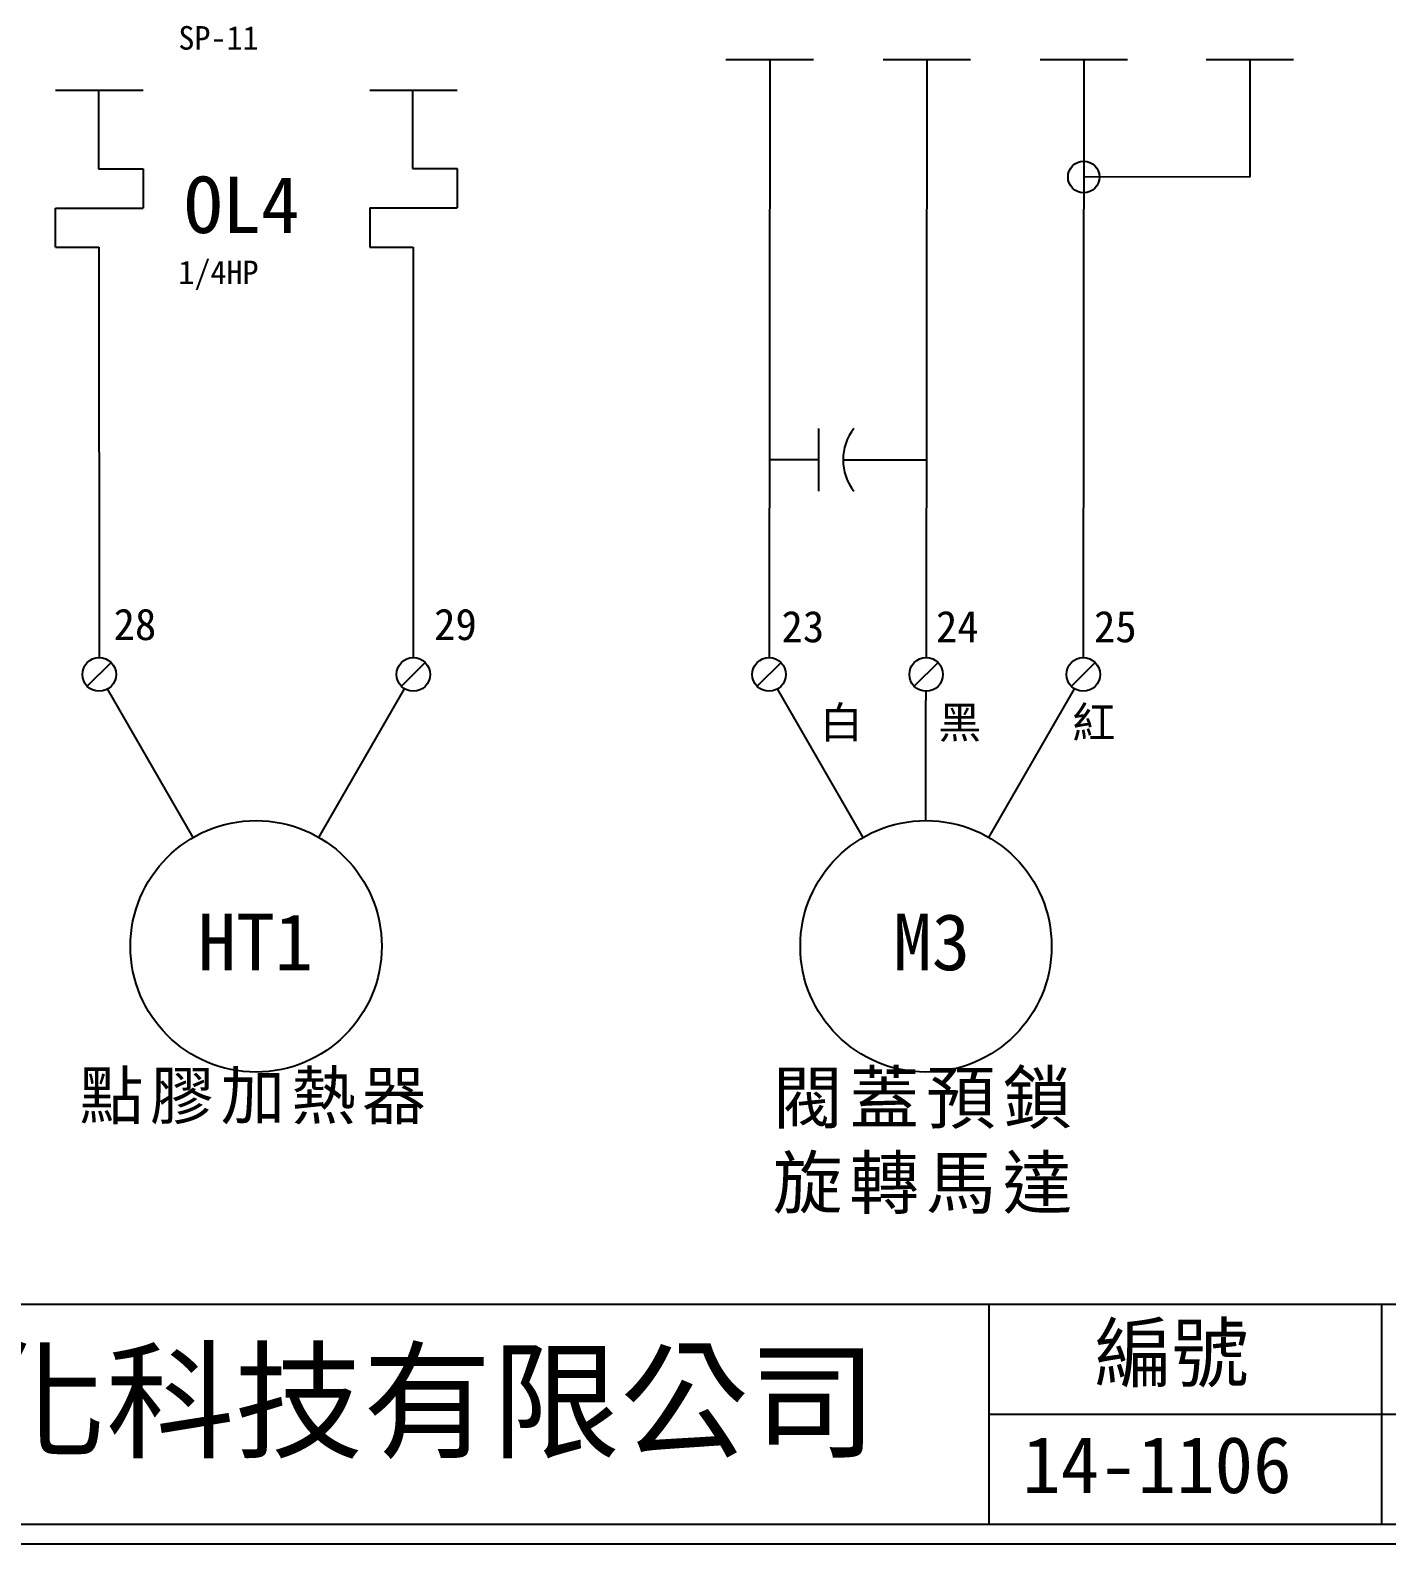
# Model space of a CAD drawing. Extents: x 10 to 297, y 3 to 207.
# Drawn here: x 84.7 to 171.1, y 3 to 99.3 of the extents above; entities that cross this region are included whole.
import ezdxf

# ---------------------------------------------------------------- set-up
doc = ezdxf.new("R2010")
doc.units = 0
doc.layers.get('0').update_dxf_attribs({"linetype": 'CONTINUOUS'})
doc.layers.add('圖框層', color=7, linetype='CONTINUOUS')
doc.layers.add('標尺寸層', color=3, linetype='CONTINUOUS')
doc.styles.add('STSL', font='kaiu.ttf')
doc.styles.add('標楷體', font='kaiu.ttf')

msp = doc.modelspace()

# ---------------------------------------------------------------- linework, layer by layer
for p, q in [((131.781, 97.449), (131.743, 59.39)), ((141.781, 97.449), (141.743, 59.39)), ((151.781, 97.449), (151.745, 59.39)), ((162.352, 97.449), (162.352, 89.964)), ((109.042, 95.501), (109.044, 90.507)), ((162.352, 89.964), (151.774, 89.974)), ((151.774, 89.974), (151.774, 89.974)), ((134.9, 69.979), (134.9, 73.979)), ((134.9, 71.979), (131.752, 71.981)), ((136.45, 71.978), (141.743, 71.978)), ((89.85, 59.077), (88.335, 57.562)), ((109.85, 59.077), (108.335, 57.562)), ((132.501, 59.077), (130.986, 57.562)), ((142.501, 59.077), (140.986, 57.562)), ((152.501, 59.077), (150.986, 57.562)), ((95.081, 47.947), (89.628, 57.392)), ((103.081, 47.947), (108.54, 57.402)), ((137.732, 47.947), (132.279, 57.392)), ((141.732, 57.248), (141.732, 56.66)), ((145.732, 47.947), (151.191, 57.402)), ((141.732, 49.019), (141.732, 56.66))]:
    msp.add_line(p, q)
for centre, radius in [((151.774, 89.974), 1), ((89.092, 58.319), 1.071), ((109.092, 58.319), 1.071), ((131.743, 58.319), 1.071), ((141.743, 58.319), 1.071), ((151.743, 58.319), 1.071), ((99.081, 41.019), 8), ((141.732, 41.019), 8)]:
    msp.add_circle(centre, radius)
msp.add_arc((139.676, 71.983), 3.226, 141.77552, 218.40176)
at = {"layer": '圖框層', "color": 7}
for p, q in [((11.25, 18.25), (295.75, 18.25)), ((145.75, 4.25), (145.75, 18.25)), ((170.75, 4.25), (170.75, 18.25)), ((145.75, 11.25), (295.75, 11.25)), ((11.25, 4.25), (295.75, 4.25)), ((10, 3), (297, 3))]:
    msp.add_line(p, q, dxfattribs=at)
at = {"layer": '標尺寸層', "color": 7}
for p, q in [((128.997, 97.449), (134.565, 97.449)), ((138.997, 97.449), (144.565, 97.449)), ((148.997, 97.449), (154.565, 97.449)), ((159.568, 97.449), (165.136, 97.449)), ((86.313, 95.501), (91.881, 95.501)), ((89.042, 95.501), (89.044, 90.501)), ((106.313, 95.501), (111.881, 95.501)), ((89.044, 90.501), (91.881, 90.501)), ((91.881, 90.501), (91.881, 88.001)), ((109.044, 90.507), (111.881, 90.507)), ((111.881, 90.507), (111.881, 88.007)), ((86.313, 88.001), (91.881, 88.001)), ((86.313, 85.501), (86.313, 88.001)), ((106.313, 88.007), (111.881, 88.007)), ((106.313, 88.007), (106.313, 85.507)), ((86.313, 85.501), (89.078, 85.501)), ((89.078, 85.501), (89.092, 59.39)), ((106.313, 85.507), (109.078, 85.508)), ((109.078, 85.508), (109.092, 59.39))]:
    msp.add_line(p, q, dxfattribs=at)

# ---------------------------------------------------------------- texts
at = {"color": 0, "attachment_point": 2, "style": '標楷體'}
for s, insert, char_height, width in [('{\\T1.1;點膠加熱器}', (99.081, 33.019), 3, 33.58387), ('{\\T1.1;閥蓋預鎖\\P旋轉馬達}', (141.732, 33.019), 3.25, 30.80907)]:
    msp.add_mtext(s, dxfattribs=dict(at, insert=insert, char_height=char_height, width=width))
at = {"layer": '圖框層', "color": 4, "style": 'STSL'}
for s, height, p in [('SP-11', 1.5, (94.135, 98.077)), ('OL4', 3.6, (94.494, 86.404)), ('1/4HP', 1.5, (94.135, 83.157)), ('28', 2, (90.007, 60.508)), ('29', 2, (110.415, 60.508)), ('23', 2, (132.532, 60.365)), ('24', 2, (142.366, 60.365)), ('25', 2, (152.426, 60.365)), ('白', 2, (134.972, 54.262)), ('黑', 2, (142.516, 54.262)), ('紅', 2, (151.049, 54.262)), ('HT1', 3.6, (95.368, 39.495)), ('M3', 3.6, (139.647, 39.495)), ('編號', 3.6, (152.465, 13.337)), ('泓陞自動化科技有限公司', 6, (48.604, 9.076)), ('14-1106', 3.6, (147.864, 6.224))]:
    msp.add_text(s, height=height, dxfattribs=at).set_placement(p)

doc.saveas('drawing.dxf')
